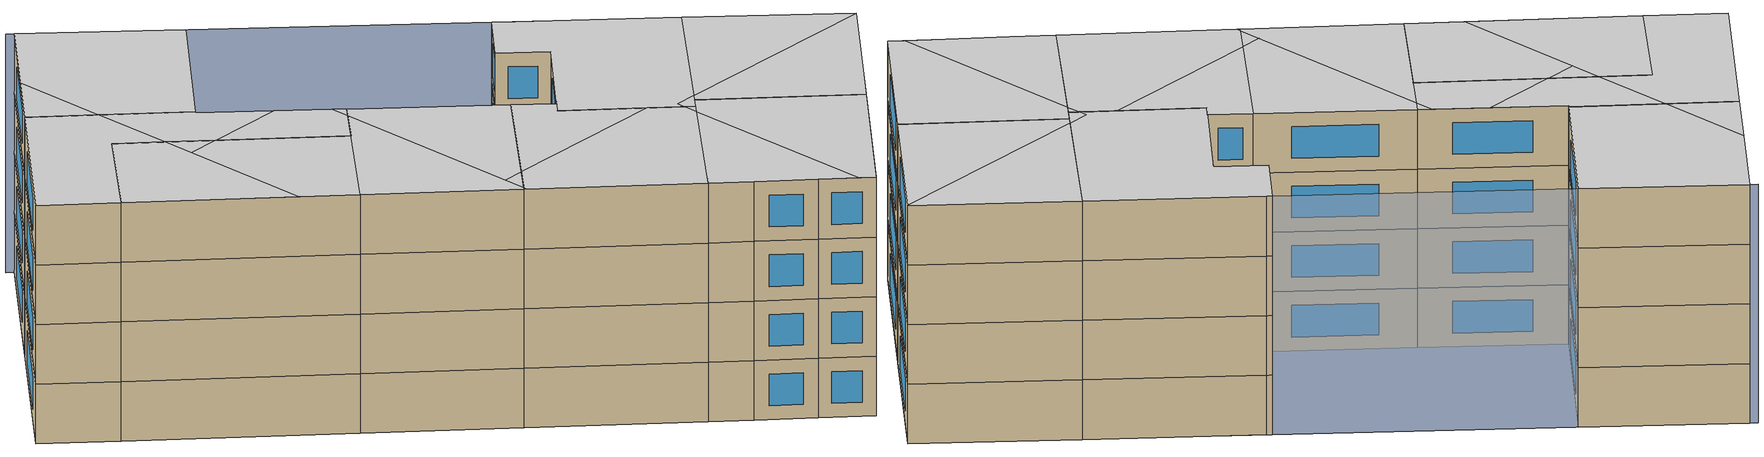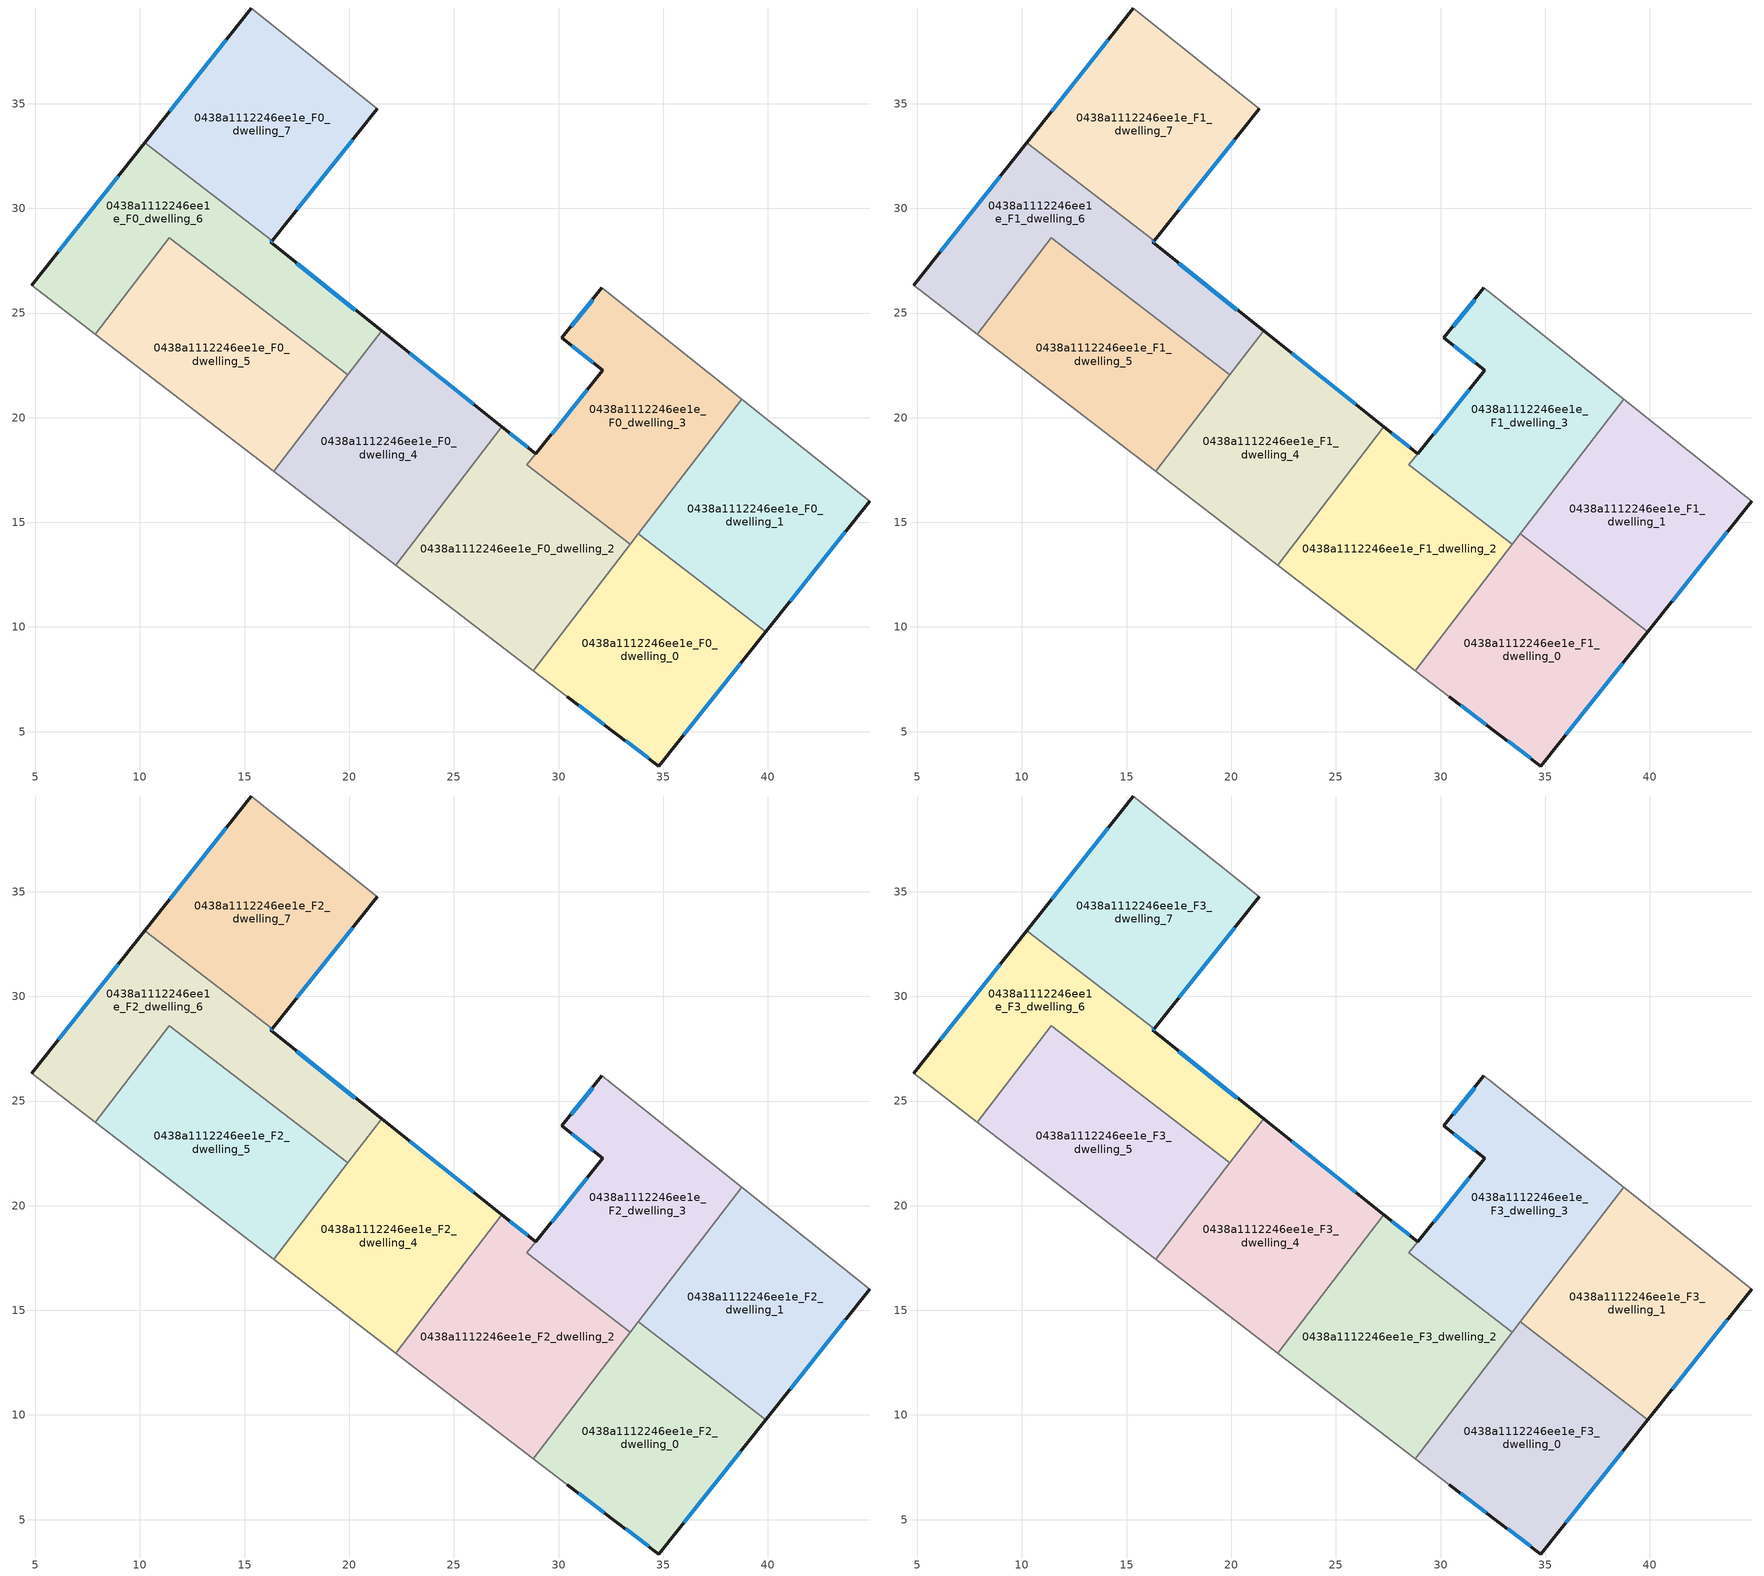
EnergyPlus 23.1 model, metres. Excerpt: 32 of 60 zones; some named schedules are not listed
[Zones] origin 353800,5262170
0438a1112246ee1e_F0_dwelling_0
 floor ground (EU_floor_Construction): 39.89,9.76 34.78,3.36 32.71,4.93 30.41,6.66 28.78,7.91 33.79,14.45 z0
 wall outside (EU_wall_Construction): 30.41,6.66 32.71,4.93 34.78,3.36 39.89,9.76 z0:3
 wall to 0438a1112246ee1e_F0_dwelling_1 (EU_wall_Construction): 39.89,9.76 33.79,14.45 z0:3
 wall adiabatic (EU_wall_Construction): 28.78,7.91 30.41,6.66 z0:3
 wall to 0438a1112246ee1e_F0_dwelling_2 (EU_wall_Construction): 33.41,13.95 28.78,7.91 z0:3
 wall to 0438a1112246ee1e_F0_dwelling_3 (EU_wall_Construction): 33.79,14.45 33.41,13.95 z0:3
 window (EU_Window_Construction): 35.98,4.86 38.69,8.26 / 33.2,4.56 34.3,3.73 / 30.95,6.25 32.17,5.34 z0.7:2.3
0438a1112246ee1e_F0_dwelling_1
 floor ground (EU_floor_Construction): 44.87,16.01 39.89,9.76 33.79,14.45 38.74,20.89 z0
 wall outside (EU_wall_Construction): 39.89,9.76 44.87,16.01 z0:3
 wall adiabatic (EU_wall_Construction): 44.87,16.01 38.74,20.89 z0:3
 wall to 0438a1112246ee1e_F0_dwelling_3 (EU_wall_Construction): 38.74,20.89 33.79,14.45 z0:3
 window (EU_Window_Construction): 41.06,11.23 43.7,14.55 z0.7:2.3
0438a1112246ee1e_F0_dwelling_2
 floor ground (EU_floor_Construction): 28.91,18.27 28.48,17.74 33.41,13.95 28.78,7.91 22.22,12.96 27.29,19.56 z0
 wall outside (EU_wall_Construction): 28.91,18.27 27.29,19.56 z0:3
 wall to 0438a1112246ee1e_F0_dwelling_4 (EU_wall_Construction): 27.29,19.56 22.22,12.96 z0:3
 wall to 0438a1112246ee1e_F0_dwelling_3 (EU_wall_Construction): 33.41,13.95 28.48,17.74 28.91,18.27 z0:3
 wall adiabatic (EU_wall_Construction): 22.22,12.96 28.78,7.91 z0:3
 window (EU_Window_Construction): 28.53,18.57 27.67,19.26 z0.7:2.3
0438a1112246ee1e_F0_dwelling_3
 floor ground (EU_floor_Construction): 38.74,20.89 33.41,13.95 28.48,17.74 32.11,22.26 30.16,23.81 32.07,26.2 32.27,26.04 z0
 wall outside (EU_wall_Construction): 32.07,26.2 30.16,23.81 32.11,22.26 28.91,18.28 z0:3
 wall adiabatic (EU_wall_Construction): 38.74,20.89 32.27,26.04 32.07,26.2 z0:3
 window (EU_Window_Construction): 31.36,21.32 29.66,19.21 / 30.62,23.45 31.65,22.62 / 31.62,25.64 30.61,24.37 z0.7:2.3
0438a1112246ee1e_F0_dwelling_4
 floor ground (EU_floor_Construction): 27.29,19.56 22.22,12.96 16.39,17.43 21.54,24.14 z0
 wall outside (EU_wall_Construction): 27.29,19.56 21.54,24.14 z0:3
 wall adiabatic (EU_wall_Construction): 16.39,17.43 22.22,12.96 z0:3
 wall to 0438a1112246ee1e_F0_dwelling_5 (EU_wall_Construction): 19.93,22.05 16.39,17.43 z0:3
 wall to 0438a1112246ee1e_F0_dwelling_6 (EU_wall_Construction): 21.54,24.14 19.94,22.05 z0:3
 window (EU_Window_Construction): 25.94,20.64 22.89,23.07 z0.7:2.3
0438a1112246ee1e_F0_dwelling_5
 floor ground (EU_floor_Construction): 19.93,22.05 16.39,17.43 7.87,23.98 11.41,28.6 z0
 wall to 0438a1112246ee1e_F0_dwelling_6 (EU_wall_Construction): 19.93,22.05 11.41,28.6 7.87,23.98 z0:3
 wall adiabatic (EU_wall_Construction): 7.87,23.98 16.39,17.43 z0:3
0438a1112246ee1e_F0_dwelling_6
 floor ground (EU_floor_Construction): 16.31,28.46 16.24,28.37 21.54,24.14 19.93,22.05 11.41,28.6 7.87,23.98 4.82,26.32 10.22,33.13 z0
 wall outside (EU_wall_Construction): 10.22,33.13 4.82,26.32 / 21.54,24.14 16.24,28.37 16.31,28.46 z0:3
 wall adiabatic (EU_wall_Construction): 4.82,26.32 7.87,23.98 z0:3
 wall to 0438a1112246ee1e_F0_dwelling_7 (EU_wall_Construction): 16.31,28.46 10.22,33.13 z0:3
 window (EU_Window_Construction): 8.95,31.54 6.09,27.92 / 16.25,28.39 16.29,28.44 / 20.3,25.14 17.48,27.38 z0.7:2.3
0438a1112246ee1e_F0_dwelling_7
 floor ground (EU_floor_Construction): 21.34,34.75 16.31,28.46 10.22,33.13 15.33,39.57 z0
 wall outside (EU_wall_Construction): 15.33,39.57 10.22,33.13 / 16.31,28.46 21.34,34.75 z0:3
 wall adiabatic (EU_wall_Construction): 21.34,34.75 15.33,39.57 z0:3
 window (EU_Window_Construction): 14.13,38.06 11.42,34.65 / 17.49,29.94 20.16,33.27 z0.7:2.3
0438a1112246ee1e_F1_dwelling_0
 floor to 0438a1112246ee1e_F0_dwelling_0 (EU_floor_Construction): 39.89,9.76 34.78,3.36 32.71,4.93 30.41,6.66 28.78,7.91 33.79,14.45 z3
 wall outside (EU_wall_Construction): 30.41,6.66 32.71,4.93 34.78,3.36 39.89,9.76 z3:6
 wall to 0438a1112246ee1e_F1_dwelling_1 (EU_wall_Construction): 39.89,9.76 33.79,14.45 z3:6
 wall adiabatic (EU_wall_Construction): 28.78,7.91 30.41,6.66 z3:6
 wall to 0438a1112246ee1e_F1_dwelling_2 (EU_wall_Construction): 33.41,13.95 28.78,7.91 z3:6
 wall to 0438a1112246ee1e_F1_dwelling_3 (EU_wall_Construction): 33.79,14.45 33.41,13.95 z3:6
 window (EU_Window_Construction): 35.98,4.86 38.69,8.26 / 33.2,4.56 34.3,3.73 / 30.95,6.25 32.17,5.34 z3.7:5.3
0438a1112246ee1e_F1_dwelling_1
 floor to 0438a1112246ee1e_F0_dwelling_1 (EU_floor_Construction): 44.87,16.01 39.89,9.76 33.79,14.45 38.74,20.89 z3
 wall outside (EU_wall_Construction): 39.89,9.76 44.87,16.01 z3:6
 wall adiabatic (EU_wall_Construction): 44.87,16.01 38.74,20.89 z3:6
 wall to 0438a1112246ee1e_F1_dwelling_3 (EU_wall_Construction): 38.74,20.89 33.79,14.45 z3:6
 window (EU_Window_Construction): 41.06,11.23 43.7,14.55 z3.7:5.3
0438a1112246ee1e_F1_dwelling_2
 floor to 0438a1112246ee1e_F0_dwelling_2 (EU_floor_Construction): 28.91,18.27 28.48,17.74 33.41,13.95 28.78,7.91 22.22,12.96 27.29,19.56 z3
 wall outside (EU_wall_Construction): 28.91,18.27 27.29,19.56 z3:6
 wall to 0438a1112246ee1e_F1_dwelling_4 (EU_wall_Construction): 27.29,19.56 22.22,12.96 z3:6
 wall to 0438a1112246ee1e_F1_dwelling_3 (EU_wall_Construction): 33.41,13.95 28.48,17.74 28.91,18.27 z3:6
 wall adiabatic (EU_wall_Construction): 22.22,12.96 28.78,7.91 z3:6
 window (EU_Window_Construction): 28.53,18.57 27.67,19.26 z3.7:5.3
0438a1112246ee1e_F1_dwelling_3
 floor to 0438a1112246ee1e_F0_dwelling_3 (EU_floor_Construction): 38.74,20.89 33.41,13.95 28.48,17.74 32.11,22.26 30.16,23.81 32.07,26.2 32.27,26.04 z3
 wall outside (EU_wall_Construction): 32.07,26.2 30.16,23.81 32.11,22.26 28.91,18.28 z3:6
 wall adiabatic (EU_wall_Construction): 38.74,20.89 32.27,26.04 32.07,26.2 z3:6
 window (EU_Window_Construction): 31.36,21.32 29.66,19.21 / 30.62,23.45 31.65,22.62 / 31.62,25.64 30.61,24.37 z3.7:5.3
0438a1112246ee1e_F1_dwelling_4
 floor to 0438a1112246ee1e_F0_dwelling_4 (EU_floor_Construction): 27.29,19.56 22.22,12.96 16.39,17.43 21.54,24.14 z3
 wall outside (EU_wall_Construction): 27.29,19.56 21.54,24.14 z3:6
 wall adiabatic (EU_wall_Construction): 16.39,17.43 22.22,12.96 z3:6
 wall to 0438a1112246ee1e_F1_dwelling_5 (EU_wall_Construction): 19.93,22.05 16.39,17.43 z3:6
 wall to 0438a1112246ee1e_F1_dwelling_6 (EU_wall_Construction): 21.54,24.14 19.94,22.05 z3:6
 window (EU_Window_Construction): 25.94,20.64 22.89,23.07 z3.7:5.3
0438a1112246ee1e_F1_dwelling_5
 floor to 0438a1112246ee1e_F0_dwelling_5 (EU_floor_Construction): 19.93,22.05 16.39,17.43 7.87,23.98 11.41,28.6 z3
 wall to 0438a1112246ee1e_F1_dwelling_6 (EU_wall_Construction): 19.93,22.05 11.41,28.6 7.87,23.98 z3:6
 wall adiabatic (EU_wall_Construction): 7.87,23.98 16.39,17.43 z3:6
0438a1112246ee1e_F1_dwelling_6
 floor to 0438a1112246ee1e_F0_dwelling_6 (EU_floor_Construction): 16.31,28.46 16.24,28.37 21.54,24.14 19.93,22.05 11.41,28.6 7.87,23.98 4.82,26.32 10.22,33.13 z3
 wall outside (EU_wall_Construction): 10.22,33.13 4.82,26.32 / 21.54,24.14 16.24,28.37 16.31,28.46 z3:6
 wall adiabatic (EU_wall_Construction): 4.82,26.32 7.87,23.98 z3:6
 wall to 0438a1112246ee1e_F1_dwelling_7 (EU_wall_Construction): 16.31,28.46 10.22,33.13 z3:6
 window (EU_Window_Construction): 8.95,31.54 6.09,27.92 / 16.25,28.39 16.29,28.44 / 20.3,25.14 17.48,27.38 z3.7:5.3
0438a1112246ee1e_F1_dwelling_7
 floor to 0438a1112246ee1e_F0_dwelling_7 (EU_floor_Construction): 21.34,34.75 16.31,28.46 10.22,33.13 15.33,39.57 z3
 wall outside (EU_wall_Construction): 15.33,39.57 10.22,33.13 / 16.31,28.46 21.34,34.75 z3:6
 wall adiabatic (EU_wall_Construction): 21.34,34.75 15.33,39.57 z3:6
 window (EU_Window_Construction): 14.13,38.06 11.42,34.65 / 17.49,29.94 20.16,33.27 z3.7:5.3
0438a1112246ee1e_F2_dwelling_0
 floor to 0438a1112246ee1e_F1_dwelling_0 (EU_floor_Construction): 39.89,9.76 34.78,3.36 32.71,4.93 30.41,6.66 28.78,7.91 33.79,14.45 z6
 wall outside (EU_wall_Construction): 30.41,6.66 32.71,4.93 34.78,3.36 39.89,9.76 z6:9
 wall to 0438a1112246ee1e_F2_dwelling_1 (EU_wall_Construction): 39.89,9.76 33.79,14.45 z6:9
 wall adiabatic (EU_wall_Construction): 28.78,7.91 30.41,6.66 z6:9
 wall to 0438a1112246ee1e_F2_dwelling_2 (EU_wall_Construction): 33.41,13.95 28.78,7.91 z6:9
 wall to 0438a1112246ee1e_F2_dwelling_3 (EU_wall_Construction): 33.79,14.45 33.41,13.95 z6:9
 window (EU_Window_Construction): 35.98,4.86 38.69,8.26 / 33.2,4.56 34.3,3.73 / 30.95,6.25 32.17,5.34 z6.7:8.3
0438a1112246ee1e_F2_dwelling_1
 floor to 0438a1112246ee1e_F1_dwelling_1 (EU_floor_Construction): 44.87,16.01 39.89,9.76 33.79,14.45 38.74,20.89 z6
 wall outside (EU_wall_Construction): 39.89,9.76 44.87,16.01 z6:9
 wall adiabatic (EU_wall_Construction): 44.87,16.01 38.74,20.89 z6:9
 wall to 0438a1112246ee1e_F2_dwelling_3 (EU_wall_Construction): 38.74,20.89 33.79,14.45 z6:9
 window (EU_Window_Construction): 41.06,11.23 43.7,14.55 z6.7:8.3
0438a1112246ee1e_F2_dwelling_2
 floor to 0438a1112246ee1e_F1_dwelling_2 (EU_floor_Construction): 28.91,18.27 28.48,17.74 33.41,13.95 28.78,7.91 22.22,12.96 27.29,19.56 z6
 wall outside (EU_wall_Construction): 28.91,18.27 27.29,19.56 z6:9
 wall to 0438a1112246ee1e_F2_dwelling_4 (EU_wall_Construction): 27.29,19.56 22.22,12.96 z6:9
 wall to 0438a1112246ee1e_F2_dwelling_3 (EU_wall_Construction): 33.41,13.95 28.48,17.74 28.91,18.27 z6:9
 wall adiabatic (EU_wall_Construction): 22.22,12.96 28.78,7.91 z6:9
 window (EU_Window_Construction): 28.53,18.57 27.67,19.26 z6.7:8.3
0438a1112246ee1e_F2_dwelling_3
 floor to 0438a1112246ee1e_F1_dwelling_3 (EU_floor_Construction): 38.74,20.89 33.41,13.95 28.48,17.74 32.11,22.26 30.16,23.81 32.07,26.2 32.27,26.04 z6
 wall outside (EU_wall_Construction): 32.07,26.2 30.16,23.81 32.11,22.26 28.91,18.28 z6:9
 wall adiabatic (EU_wall_Construction): 38.74,20.89 32.27,26.04 32.07,26.2 z6:9
 window (EU_Window_Construction): 31.36,21.32 29.66,19.21 / 30.62,23.45 31.65,22.62 / 31.62,25.64 30.61,24.37 z6.7:8.3
0438a1112246ee1e_F2_dwelling_4
 floor to 0438a1112246ee1e_F1_dwelling_4 (EU_floor_Construction): 27.29,19.56 22.22,12.96 16.39,17.43 21.54,24.14 z6
 wall outside (EU_wall_Construction): 27.29,19.56 21.54,24.14 z6:9
 wall adiabatic (EU_wall_Construction): 16.39,17.43 22.22,12.96 z6:9
 wall to 0438a1112246ee1e_F2_dwelling_5 (EU_wall_Construction): 19.93,22.05 16.39,17.43 z6:9
 wall to 0438a1112246ee1e_F2_dwelling_6 (EU_wall_Construction): 21.54,24.14 19.94,22.05 z6:9
 window (EU_Window_Construction): 25.94,20.64 22.89,23.07 z6.7:8.3
0438a1112246ee1e_F2_dwelling_5
 floor to 0438a1112246ee1e_F1_dwelling_5 (EU_floor_Construction): 19.93,22.05 16.39,17.43 7.87,23.98 11.41,28.6 z6
 wall to 0438a1112246ee1e_F2_dwelling_6 (EU_wall_Construction): 19.93,22.05 11.41,28.6 7.87,23.98 z6:9
 wall adiabatic (EU_wall_Construction): 7.87,23.98 16.39,17.43 z6:9
0438a1112246ee1e_F2_dwelling_6
 floor to 0438a1112246ee1e_F1_dwelling_6 (EU_floor_Construction): 16.31,28.46 16.24,28.37 21.54,24.14 19.93,22.05 11.41,28.6 7.87,23.98 4.82,26.32 10.22,33.13 z6
 wall outside (EU_wall_Construction): 10.22,33.13 4.82,26.32 / 21.54,24.14 16.24,28.37 16.31,28.46 z6:9
 wall adiabatic (EU_wall_Construction): 4.82,26.32 7.87,23.98 z6:9
 wall to 0438a1112246ee1e_F2_dwelling_7 (EU_wall_Construction): 16.31,28.46 10.22,33.13 z6:9
 window (EU_Window_Construction): 8.95,31.54 6.09,27.92 / 16.25,28.39 16.29,28.44 / 20.3,25.14 17.48,27.38 z6.7:8.3
0438a1112246ee1e_F2_dwelling_7
 floor to 0438a1112246ee1e_F1_dwelling_7 (EU_floor_Construction): 21.34,34.75 16.31,28.46 10.22,33.13 15.33,39.57 z6
 wall outside (EU_wall_Construction): 15.33,39.57 10.22,33.13 / 16.31,28.46 21.34,34.75 z6:9
 wall adiabatic (EU_wall_Construction): 21.34,34.75 15.33,39.57 z6:9
 window (EU_Window_Construction): 14.13,38.06 11.42,34.65 / 17.49,29.94 20.16,33.27 z6.7:8.3
0438a1112246ee1e_F3_dwelling_0
 floor to 0438a1112246ee1e_F2_dwelling_0 (EU_floor_Construction): 39.89,9.76 34.78,3.36 32.71,4.93 30.41,6.66 28.78,7.91 33.79,14.45 z9
 wall outside (EU_wall_Construction): 30.41,6.66 32.71,4.93 34.78,3.36 39.89,9.76 z9:12
 wall to 0438a1112246ee1e_F3_dwelling_1 (EU_wall_Construction): 39.89,9.76 33.79,14.45 z9:12
 wall adiabatic (EU_wall_Construction): 28.78,7.91 30.41,6.66 z9:12
 wall to 0438a1112246ee1e_F3_dwelling_2 (EU_wall_Construction): 33.41,13.95 28.78,7.91 z9:12
 wall to 0438a1112246ee1e_F3_dwelling_3 (EU_wall_Construction): 33.79,14.45 33.41,13.95 z9:12
 window (EU_Window_Construction): 35.98,4.86 38.69,8.26 / 33.2,4.56 34.3,3.73 / 30.95,6.25 32.17,5.34 z9.7:11.3
 ceiling to 0438a1112246ee1e_F4_dwelling_0 (EU_floor_Construction): 34.78,3.36 39.89,9.76 33.79,14.45 33.1,13.53 34.18,3.81 z12
 ceiling to 0438a1112246ee1e_F4_dwelling_2 (EU_floor_Construction): 34.18,3.81 33.09,13.53 28.78,7.91 30.41,6.66 32.71,4.93 z12
0438a1112246ee1e_F3_dwelling_1
 floor to 0438a1112246ee1e_F2_dwelling_1 (EU_floor_Construction): 44.87,16.01 39.89,9.76 33.79,14.45 38.74,20.89 z9
 wall outside (EU_wall_Construction): 39.89,9.76 44.87,16.01 z9:12
 wall adiabatic (EU_wall_Construction): 44.87,16.01 38.74,20.89 z9:12
 wall to 0438a1112246ee1e_F3_dwelling_3 (EU_wall_Construction): 38.74,20.89 33.79,14.45 z9:12
 window (EU_Window_Construction): 41.06,11.23 43.7,14.55 z9.7:11.3
 ceiling to 0438a1112246ee1e_F4_dwelling_1 (EU_floor_Construction): 44.86,16 44.87,16.01 38.74,20.89 34.06,14.79 z12
 ceiling to 0438a1112246ee1e_F4_dwelling_0 (EU_floor_Construction): 39.89,9.76 44.86,16 34.06,14.79 33.79,14.45 z12
0438a1112246ee1e_F3_dwelling_2
 floor to 0438a1112246ee1e_F2_dwelling_2 (EU_floor_Construction): 28.91,18.27 28.48,17.74 33.41,13.95 28.78,7.91 22.22,12.96 27.29,19.56 z9
 wall outside (EU_wall_Construction): 28.91,18.27 27.29,19.56 z9:12
 wall to 0438a1112246ee1e_F3_dwelling_4 (EU_wall_Construction): 27.29,19.56 22.22,12.96 z9:12
 wall to 0438a1112246ee1e_F3_dwelling_3 (EU_wall_Construction): 33.41,13.95 28.48,17.74 28.91,18.27 z9:12
 wall adiabatic (EU_wall_Construction): 22.22,12.96 28.78,7.91 z9:12
 window (EU_Window_Construction): 28.53,18.57 27.67,19.26 z9.7:11.3
 ceiling to 0438a1112246ee1e_F4_dwelling_2 (EU_floor_Construction): 28.78,7.91 33.09,13.53 33.01,14.26 31.68,15.28 23.28,14.34 22.31,13.07 22.33,12.87 z12
 ceiling to 0438a1112246ee1e_F4_dwelling_4 (EU_floor_Construction): 22.33,12.87 22.31,13.07 22.22,12.96 z12
 ceiling to 0438a1112246ee1e_F4_dwelling_0 (EU_floor_Construction): 33.1,13.53 33.41,13.95 33.01,14.26 z12
 ceiling to 0438a1112246ee1e_F4_dwelling_3 (EU_floor_Construction): 31.68,15.28 28.48,17.74 28.91,18.27 27.29,19.56 23.28,14.34 z12
0438a1112246ee1e_F3_dwelling_3
 floor to 0438a1112246ee1e_F2_dwelling_3 (EU_floor_Construction): 38.74,20.89 33.41,13.95 28.48,17.74 32.11,22.26 30.16,23.81 32.07,26.2 32.27,26.04 z9
 wall outside (EU_wall_Construction): 32.07,26.2 30.16,23.81 32.11,22.26 28.91,18.28 z9:12
 wall adiabatic (EU_wall_Construction): 38.74,20.89 32.27,26.04 32.07,26.2 z9:12
 window (EU_Window_Construction): 31.36,21.32 29.66,19.21 / 30.62,23.45 31.65,22.62 / 31.62,25.64 30.61,24.37 z9.7:11.3
 ceiling to 0438a1112246ee1e_F4_dwelling_0 (EU_floor_Construction): 33.41,13.95 34.06,14.79 32.97,14.67 33.01,14.26 z12
 ceiling adiabatic (EU_roof_Construction): 34.06,14.79 38.74,20.89 32.27,26.04 32.07,26.2 30.16,23.81 32.11,22.26 28.48,17.74 33.01,14.26 32.97,14.67 z12
0438a1112246ee1e_F3_dwelling_4
 floor to 0438a1112246ee1e_F2_dwelling_4 (EU_floor_Construction): 27.29,19.56 22.22,12.96 16.39,17.43 21.54,24.14 z9
 wall outside (EU_wall_Construction): 27.29,19.56 21.54,24.14 z9:12
 wall adiabatic (EU_wall_Construction): 16.39,17.43 22.22,12.96 z9:12
 wall to 0438a1112246ee1e_F3_dwelling_5 (EU_wall_Construction): 19.93,22.05 16.39,17.43 z9:12
 wall to 0438a1112246ee1e_F3_dwelling_6 (EU_wall_Construction): 21.54,24.14 19.94,22.05 z9:12
 window (EU_Window_Construction): 25.94,20.64 22.89,23.07 z9.7:11.3
 ceiling to 0438a1112246ee1e_F4_dwelling_4 (EU_floor_Construction): 22.22,12.96 22.31,13.07 21.13,23.6 16.39,17.43 z12
 ceiling to 0438a1112246ee1e_F4_dwelling_3 (EU_floor_Construction): 23.28,14.34 27.29,19.56 21.54,24.14 21.13,23.6 22.18,14.22 z12
 ceiling to 0438a1112246ee1e_F4_dwelling_2 (EU_floor_Construction): 22.31,13.07 23.28,14.34 22.18,14.22 z12
0438a1112246ee1e_F3_dwelling_5
 floor to 0438a1112246ee1e_F2_dwelling_5 (EU_floor_Construction): 19.93,22.05 16.39,17.43 7.87,23.98 11.41,28.6 z9
 wall to 0438a1112246ee1e_F3_dwelling_6 (EU_wall_Construction): 19.93,22.05 11.41,28.6 7.87,23.98 z9:12
 wall adiabatic (EU_wall_Construction): 7.87,23.98 16.39,17.43 z9:12
 ceiling to 0438a1112246ee1e_F4_dwelling_6 (EU_floor_Construction): 14.2,19.12 13.3,27.14 11.41,28.6 7.87,23.98 z12
 ceiling to 0438a1112246ee1e_F4_dwelling_4 (EU_floor_Construction): 16.39,17.43 19.93,22.05 15.11,25.75 13.48,25.57 14.2,19.12 z12
 ceiling to 0438a1112246ee1e_F4_dwelling_5 (EU_floor_Construction): 15.11,25.75 13.3,27.14 13.48,25.57 z12
0438a1112246ee1e_F3_dwelling_6
 floor to 0438a1112246ee1e_F2_dwelling_6 (EU_floor_Construction): 16.31,28.46 16.24,28.37 21.54,24.14 19.93,22.05 11.41,28.6 7.87,23.98 4.82,26.32 10.22,33.13 z9
 wall outside (EU_wall_Construction): 10.22,33.13 4.82,26.32 / 21.54,24.14 16.24,28.37 16.31,28.46 z9:12
 wall adiabatic (EU_wall_Construction): 4.82,26.32 7.87,23.98 z9:12
 wall to 0438a1112246ee1e_F3_dwelling_7 (EU_wall_Construction): 16.31,28.46 10.22,33.13 z9:12
 window (EU_Window_Construction): 8.95,31.54 6.09,27.92 / 16.25,28.39 16.29,28.44 / 20.3,25.14 17.48,27.38 z9.7:11.3
 ceiling to 0438a1112246ee1e_F4_dwelling_6 (EU_floor_Construction): 13.3,27.14 12.86,31.11 10.22,33.13 4.82,26.32 7.87,23.98 11.41,28.6 z12
 ceiling to 0438a1112246ee1e_F4_dwelling_5 (EU_floor_Construction): 18.98,26.19 16.24,28.37 16.31,28.46 12.86,31.11 13.3,27.14 15.11,25.75 z12
 ceiling to 0438a1112246ee1e_F4_dwelling_4 (EU_floor_Construction): 19.93,22.05 21.13,23.6 21.02,24.56 18.98,26.19 15.11,25.75 z12
 ceiling to 0438a1112246ee1e_F4_dwelling_3 (EU_floor_Construction): 21.13,23.6 21.54,24.14 21.02,24.56 z12
0438a1112246ee1e_F3_dwelling_7
 floor to 0438a1112246ee1e_F2_dwelling_7 (EU_floor_Construction): 21.34,34.75 16.31,28.46 10.22,33.13 15.33,39.57 z9
 wall outside (EU_wall_Construction): 15.33,39.57 10.22,33.13 / 16.31,28.46 21.34,34.75 z9:12
 wall adiabatic (EU_wall_Construction): 21.34,34.75 15.33,39.57 z9:12
 window (EU_Window_Construction): 14.13,38.06 11.42,34.65 / 17.49,29.94 20.16,33.27 z9.7:11.3
 ceiling to 0438a1112246ee1e_F4_dwelling_5 (EU_floor_Construction): 16.31,28.46 21.34,34.75 15.33,39.57 12.33,35.8 12.86,31.11 z12
 ceiling to 0438a1112246ee1e_F4_dwelling_6 (EU_floor_Construction): 12.86,31.11 12.33,35.8 10.22,33.13 z12
shading: 44.86,16 15.03,39.78 z0:12
[Building]
EU S2 Campaign: North Axis=0; Terrain=City; Solar Distribution=FullExterior
[Site:Location]
Budapest.Ferenc.Liszt.Intl.AP: Latitude=47.437; Longitude=19.256; Time Zone=1; Elevation=185
[SizingPeriod:WeatherFileDays]
AnnualSizingPeriod: Begin Month=1; Begin Day of Month=1; End Month=12; End Day of Month=31; Day of Week for Start Day=Monday; Use Weather File Daylight Saving Period=No; Use Weather File Rain and Snow Indicators=No
[MATERIAL]
EU_InternalMass_Material: Roughness=MediumRough; Thickness=0.1; Conductivity=1; Density=1800; Specific Heat=900; Thermal Absorptance=0.9; Solar Absorptance=0.7; Visible Absorptance=0.7
[MATERIAL:NOMASS] Roughness=MediumRough; Thermal Absorptance=0.9; Solar Absorptance=0.7; Visible Absorptance=0.7
Name | Thermal Resistance
EU_wall_NoMass | 0.832559
EU_roof_NoMass | 1.39638
EU_floor_NoMass | 0.872794
[WINDOWMATERIAL:SIMPLEGLAZINGSYSTEM]
EU_Window_SimpleGlazing: UFactor=2.79869; Solar Heat Gain Coefficient=0.75; Visible Transmittance=0.75
[CONSTRUCTION]
EU_wall_Construction: EU_wall_NoMass
EU_roof_Construction: EU_roof_NoMass
EU_floor_Construction: EU_floor_NoMass
EU_Window_Construction: EU_Window_SimpleGlazing
EU_InternalMass_Construction: EU_InternalMass_Material
[ZONE] Type=1; Multiplier=1; Ceiling Height=autocalculate; Floor Area=autocalculate; Part of Total Floor Area=Yes
Name | Volume
0438a1112246ee1e_F0_dwelling_0; 0438a1112246ee1e_F1_dwelling_0; 0438a1112246ee1e_F2_dwelling_0; 0438a1112246ee1e_F3_dwelling_0 | 187.634
0438a1112246ee1e_F0_dwelling_1; 0438a1112246ee1e_F1_dwelling_1; 0438a1112246ee1e_F2_dwelling_1; 0438a1112246ee1e_F3_dwelling_1 | 187.635
0438a1112246ee1e_F0_dwelling_2; 0438a1112246ee1e_F1_dwelling_2; 0438a1112246ee1e_F2_dwelling_2; 0438a1112246ee1e_F3_dwelling_2 | 193.249
0438a1112246ee1e_F0_dwelling_3; 0438a1112246ee1e_F1_dwelling_3; 0438a1112246ee1e_F2_dwelling_3; 0438a1112246ee1e_F3_dwelling_3 | 184.581
0438a1112246ee1e_F0_dwelling_4; 0438a1112246ee1e_F1_dwelling_4; 0438a1112246ee1e_F2_dwelling_4; 0438a1112246ee1e_F3_dwelling_4 | 185.082
0438a1112246ee1e_F0_dwelling_5; 0438a1112246ee1e_F1_dwelling_5; 0438a1112246ee1e_F2_dwelling_5; 0438a1112246ee1e_F3_dwelling_5 | 187.631
0438a1112246ee1e_F0_dwelling_6; 0438a1112246ee1e_F1_dwelling_6; 0438a1112246ee1e_F2_dwelling_6; 0438a1112246ee1e_F3_dwelling_6 | 187.619
0438a1112246ee1e_F0_dwelling_7; 0438a1112246ee1e_F1_dwelling_7; 0438a1112246ee1e_F2_dwelling_7; 0438a1112246ee1e_F3_dwelling_7 | 187.645
[INTERNALMASS] Construction=EU_InternalMass_Construction
Name | Zone or ZoneList | Surface Area
0438a1112246ee1e_F0_dwelling_0_EU_InternalMass | 0438a1112246ee1e_F0_dwelling_0 | 62.5438
0438a1112246ee1e_F0_dwelling_1_EU_InternalMass | 0438a1112246ee1e_F0_dwelling_1 | 62.5451
0438a1112246ee1e_F0_dwelling_2_EU_InternalMass | 0438a1112246ee1e_F0_dwelling_2 | 64.4183
0438a1112246ee1e_F0_dwelling_3_EU_InternalMass | 0438a1112246ee1e_F0_dwelling_3 | 61.5247
0438a1112246ee1e_F0_dwelling_4_EU_InternalMass | 0438a1112246ee1e_F0_dwelling_4 | 61.6941
0438a1112246ee1e_F0_dwelling_5_EU_InternalMass | 0438a1112246ee1e_F0_dwelling_5 | 62.5427
0438a1112246ee1e_F0_dwelling_6_EU_InternalMass | 0438a1112246ee1e_F0_dwelling_6 | 62.5398
0438a1112246ee1e_F0_dwelling_7_EU_InternalMass | 0438a1112246ee1e_F0_dwelling_7 | 62.5501
0438a1112246ee1e_F1_dwelling_0_EU_InternalMass | 0438a1112246ee1e_F1_dwelling_0 | 62.5438
0438a1112246ee1e_F1_dwelling_1_EU_InternalMass | 0438a1112246ee1e_F1_dwelling_1 | 62.5451
0438a1112246ee1e_F1_dwelling_2_EU_InternalMass | 0438a1112246ee1e_F1_dwelling_2 | 64.4183
0438a1112246ee1e_F1_dwelling_3_EU_InternalMass | 0438a1112246ee1e_F1_dwelling_3 | 61.5247
0438a1112246ee1e_F1_dwelling_4_EU_InternalMass | 0438a1112246ee1e_F1_dwelling_4 | 61.6941
0438a1112246ee1e_F1_dwelling_5_EU_InternalMass | 0438a1112246ee1e_F1_dwelling_5 | 62.5427
0438a1112246ee1e_F1_dwelling_6_EU_InternalMass | 0438a1112246ee1e_F1_dwelling_6 | 62.5398
0438a1112246ee1e_F1_dwelling_7_EU_InternalMass | 0438a1112246ee1e_F1_dwelling_7 | 62.5501
0438a1112246ee1e_F2_dwelling_0_EU_InternalMass | 0438a1112246ee1e_F2_dwelling_0 | 62.5438
0438a1112246ee1e_F2_dwelling_1_EU_InternalMass | 0438a1112246ee1e_F2_dwelling_1 | 62.5451
0438a1112246ee1e_F2_dwelling_2_EU_InternalMass | 0438a1112246ee1e_F2_dwelling_2 | 64.4183
0438a1112246ee1e_F2_dwelling_3_EU_InternalMass | 0438a1112246ee1e_F2_dwelling_3 | 61.5247
0438a1112246ee1e_F2_dwelling_4_EU_InternalMass | 0438a1112246ee1e_F2_dwelling_4 | 61.6941
0438a1112246ee1e_F2_dwelling_5_EU_InternalMass | 0438a1112246ee1e_F2_dwelling_5 | 62.5427
0438a1112246ee1e_F2_dwelling_6_EU_InternalMass | 0438a1112246ee1e_F2_dwelling_6 | 62.5398
0438a1112246ee1e_F2_dwelling_7_EU_InternalMass | 0438a1112246ee1e_F2_dwelling_7 | 62.5501
0438a1112246ee1e_F3_dwelling_0_EU_InternalMass | 0438a1112246ee1e_F3_dwelling_0 | 62.5438
0438a1112246ee1e_F3_dwelling_1_EU_InternalMass | 0438a1112246ee1e_F3_dwelling_1 | 62.5451
0438a1112246ee1e_F3_dwelling_2_EU_InternalMass | 0438a1112246ee1e_F3_dwelling_2 | 64.4183
0438a1112246ee1e_F3_dwelling_3_EU_InternalMass | 0438a1112246ee1e_F3_dwelling_3 | 61.5247
0438a1112246ee1e_F3_dwelling_4_EU_InternalMass | 0438a1112246ee1e_F3_dwelling_4 | 61.6941
0438a1112246ee1e_F3_dwelling_5_EU_InternalMass | 0438a1112246ee1e_F3_dwelling_5 | 62.5427
0438a1112246ee1e_F3_dwelling_6_EU_InternalMass | 0438a1112246ee1e_F3_dwelling_6 | 62.5398
0438a1112246ee1e_F3_dwelling_7_EU_InternalMass | 0438a1112246ee1e_F3_dwelling_7 | 62.5501
[OTHEREQUIPMENT] Fuel Type=Electricity; Design Level Calculation Method=Watts/Area; Power per Zone Floor Area=1; Fraction Latent=0; Fraction Radiant=0; Fraction Lost=0; Carbon Dioxide Generation Rate=0; EndUse Subcategory=EU_Step8_InternalGains
Name | Zone or ZoneList or Space or SpaceList | Schedule
EU_Step8_InternalGain_0438a1112246ee1e_F0_dwelling_0_f000 | 0438a1112246ee1e_F0_dwelling_0 | EU_Step8_GainSchedule_0438a1112246ee1e_F0_dwelling_0_f000
EU_Step8_InternalGain_0438a1112246ee1e_F0_dwelling_1_f000 | 0438a1112246ee1e_F0_dwelling_1 | EU_Step8_GainSchedule_0438a1112246ee1e_F0_dwelling_1_f000
EU_Step8_InternalGain_0438a1112246ee1e_F0_dwelling_2_f000 | 0438a1112246ee1e_F0_dwelling_2 | EU_Step8_GainSchedule_0438a1112246ee1e_F0_dwelling_2_f000
EU_Step8_InternalGain_0438a1112246ee1e_F0_dwelling_3_f000 | 0438a1112246ee1e_F0_dwelling_3 | EU_Step8_GainSchedule_0438a1112246ee1e_F0_dwelling_3_f000
EU_Step8_InternalGain_0438a1112246ee1e_F0_dwelling_4_f000 | 0438a1112246ee1e_F0_dwelling_4 | EU_Step8_GainSchedule_0438a1112246ee1e_F0_dwelling_4_f000
EU_Step8_InternalGain_0438a1112246ee1e_F0_dwelling_5_f000 | 0438a1112246ee1e_F0_dwelling_5 | EU_Step8_GainSchedule_0438a1112246ee1e_F0_dwelling_5_f000
EU_Step8_InternalGain_0438a1112246ee1e_F0_dwelling_6_f000 | 0438a1112246ee1e_F0_dwelling_6 | EU_Step8_GainSchedule_0438a1112246ee1e_F0_dwelling_6_f000
EU_Step8_InternalGain_0438a1112246ee1e_F0_dwelling_7_f000 | 0438a1112246ee1e_F0_dwelling_7 | EU_Step8_GainSchedule_0438a1112246ee1e_F0_dwelling_7_f000
EU_Step8_InternalGain_0438a1112246ee1e_F1_dwelling_0_f000 | 0438a1112246ee1e_F1_dwelling_0 | EU_Step8_GainSchedule_0438a1112246ee1e_F1_dwelling_0_f000
EU_Step8_InternalGain_0438a1112246ee1e_F1_dwelling_1_f000 | 0438a1112246ee1e_F1_dwelling_1 | EU_Step8_GainSchedule_0438a1112246ee1e_F1_dwelling_1_f000
EU_Step8_InternalGain_0438a1112246ee1e_F1_dwelling_2_f000 | 0438a1112246ee1e_F1_dwelling_2 | EU_Step8_GainSchedule_0438a1112246ee1e_F1_dwelling_2_f000
EU_Step8_InternalGain_0438a1112246ee1e_F1_dwelling_3_f000 | 0438a1112246ee1e_F1_dwelling_3 | EU_Step8_GainSchedule_0438a1112246ee1e_F1_dwelling_3_f000
EU_Step8_InternalGain_0438a1112246ee1e_F1_dwelling_4_f000 | 0438a1112246ee1e_F1_dwelling_4 | EU_Step8_GainSchedule_0438a1112246ee1e_F1_dwelling_4_f000
EU_Step8_InternalGain_0438a1112246ee1e_F1_dwelling_5_f000 | 0438a1112246ee1e_F1_dwelling_5 | EU_Step8_GainSchedule_0438a1112246ee1e_F1_dwelling_5_f000
EU_Step8_InternalGain_0438a1112246ee1e_F1_dwelling_6_f000 | 0438a1112246ee1e_F1_dwelling_6 | EU_Step8_GainSchedule_0438a1112246ee1e_F1_dwelling_6_f000
EU_Step8_InternalGain_0438a1112246ee1e_F1_dwelling_7_f000 | 0438a1112246ee1e_F1_dwelling_7 | EU_Step8_GainSchedule_0438a1112246ee1e_F1_dwelling_7_f000
EU_Step8_InternalGain_0438a1112246ee1e_F2_dwelling_0_f000 | 0438a1112246ee1e_F2_dwelling_0 | EU_Step8_GainSchedule_0438a1112246ee1e_F2_dwelling_0_f000
EU_Step8_InternalGain_0438a1112246ee1e_F2_dwelling_1_f000 | 0438a1112246ee1e_F2_dwelling_1 | EU_Step8_GainSchedule_0438a1112246ee1e_F2_dwelling_1_f000
EU_Step8_InternalGain_0438a1112246ee1e_F2_dwelling_2_f000 | 0438a1112246ee1e_F2_dwelling_2 | EU_Step8_GainSchedule_0438a1112246ee1e_F2_dwelling_2_f000
EU_Step8_InternalGain_0438a1112246ee1e_F2_dwelling_3_f000 | 0438a1112246ee1e_F2_dwelling_3 | EU_Step8_GainSchedule_0438a1112246ee1e_F2_dwelling_3_f000
EU_Step8_InternalGain_0438a1112246ee1e_F2_dwelling_4_f000 | 0438a1112246ee1e_F2_dwelling_4 | EU_Step8_GainSchedule_0438a1112246ee1e_F2_dwelling_4_f000
EU_Step8_InternalGain_0438a1112246ee1e_F2_dwelling_5_f000 | 0438a1112246ee1e_F2_dwelling_5 | EU_Step8_GainSchedule_0438a1112246ee1e_F2_dwelling_5_f000
EU_Step8_InternalGain_0438a1112246ee1e_F2_dwelling_6_f000 | 0438a1112246ee1e_F2_dwelling_6 | EU_Step8_GainSchedule_0438a1112246ee1e_F2_dwelling_6_f000
EU_Step8_InternalGain_0438a1112246ee1e_F2_dwelling_7_f000 | 0438a1112246ee1e_F2_dwelling_7 | EU_Step8_GainSchedule_0438a1112246ee1e_F2_dwelling_7_f000
EU_Step8_InternalGain_0438a1112246ee1e_F3_dwelling_0_f000 | 0438a1112246ee1e_F3_dwelling_0 | EU_Step8_GainSchedule_0438a1112246ee1e_F3_dwelling_0_f000
EU_Step8_InternalGain_0438a1112246ee1e_F3_dwelling_1_f000 | 0438a1112246ee1e_F3_dwelling_1 | EU_Step8_GainSchedule_0438a1112246ee1e_F3_dwelling_1_f000
EU_Step8_InternalGain_0438a1112246ee1e_F3_dwelling_2_f000 | 0438a1112246ee1e_F3_dwelling_2 | EU_Step8_GainSchedule_0438a1112246ee1e_F3_dwelling_2_f000
EU_Step8_InternalGain_0438a1112246ee1e_F3_dwelling_3_f000 | 0438a1112246ee1e_F3_dwelling_3 | EU_Step8_GainSchedule_0438a1112246ee1e_F3_dwelling_3_f000
EU_Step8_InternalGain_0438a1112246ee1e_F3_dwelling_4_f000 | 0438a1112246ee1e_F3_dwelling_4 | EU_Step8_GainSchedule_0438a1112246ee1e_F3_dwelling_4_f000
EU_Step8_InternalGain_0438a1112246ee1e_F3_dwelling_5_f000 | 0438a1112246ee1e_F3_dwelling_5 | EU_Step8_GainSchedule_0438a1112246ee1e_F3_dwelling_5_f000
EU_Step8_InternalGain_0438a1112246ee1e_F3_dwelling_6_f000 | 0438a1112246ee1e_F3_dwelling_6 | EU_Step8_GainSchedule_0438a1112246ee1e_F3_dwelling_6_f000
EU_Step8_InternalGain_0438a1112246ee1e_F3_dwelling_7_f000 | 0438a1112246ee1e_F3_dwelling_7 | EU_Step8_GainSchedule_0438a1112246ee1e_F3_dwelling_7_f000
[ZONEVENTILATION:DESIGNFLOWRATE] Schedule=EU_AlwaysOn; Design Flow Rate Calculation Method=AirChanges/Hour; Air Changes per Hour=0.475469; Ventilation Type=Natural; Fan Pressure Rise=0; Fan Total Efficiency=1; Constant Term Coefficient=1; Temperature Term Coefficient=0; Velocity Term Coefficient=0; Velocity Squared Term Coefficient=0; Minimum Indoor Temperature=-100; Maximum Indoor Temperature=100; Delta Temperature=-100; Minimum Outdoor Temperature=-100; Maximum Outdoor Temperature=100; Maximum Wind Speed=40
Name | Zone or ZoneList or Space or SpaceList
EU_ConstantAir_0438a1112246ee1e_F0_dwelling_0 | 0438a1112246ee1e_F0_dwelling_0
EU_ConstantAir_0438a1112246ee1e_F0_dwelling_1 | 0438a1112246ee1e_F0_dwelling_1
EU_ConstantAir_0438a1112246ee1e_F0_dwelling_2 | 0438a1112246ee1e_F0_dwelling_2
EU_ConstantAir_0438a1112246ee1e_F0_dwelling_3 | 0438a1112246ee1e_F0_dwelling_3
EU_ConstantAir_0438a1112246ee1e_F0_dwelling_4 | 0438a1112246ee1e_F0_dwelling_4
EU_ConstantAir_0438a1112246ee1e_F0_dwelling_5 | 0438a1112246ee1e_F0_dwelling_5
EU_ConstantAir_0438a1112246ee1e_F0_dwelling_6 | 0438a1112246ee1e_F0_dwelling_6
EU_ConstantAir_0438a1112246ee1e_F0_dwelling_7 | 0438a1112246ee1e_F0_dwelling_7
EU_ConstantAir_0438a1112246ee1e_F1_dwelling_0 | 0438a1112246ee1e_F1_dwelling_0
EU_ConstantAir_0438a1112246ee1e_F1_dwelling_1 | 0438a1112246ee1e_F1_dwelling_1
EU_ConstantAir_0438a1112246ee1e_F1_dwelling_2 | 0438a1112246ee1e_F1_dwelling_2
EU_ConstantAir_0438a1112246ee1e_F1_dwelling_3 | 0438a1112246ee1e_F1_dwelling_3
EU_ConstantAir_0438a1112246ee1e_F1_dwelling_4 | 0438a1112246ee1e_F1_dwelling_4
EU_ConstantAir_0438a1112246ee1e_F1_dwelling_5 | 0438a1112246ee1e_F1_dwelling_5
EU_ConstantAir_0438a1112246ee1e_F1_dwelling_6 | 0438a1112246ee1e_F1_dwelling_6
EU_ConstantAir_0438a1112246ee1e_F1_dwelling_7 | 0438a1112246ee1e_F1_dwelling_7
EU_ConstantAir_0438a1112246ee1e_F2_dwelling_0 | 0438a1112246ee1e_F2_dwelling_0
EU_ConstantAir_0438a1112246ee1e_F2_dwelling_1 | 0438a1112246ee1e_F2_dwelling_1
EU_ConstantAir_0438a1112246ee1e_F2_dwelling_2 | 0438a1112246ee1e_F2_dwelling_2
EU_ConstantAir_0438a1112246ee1e_F2_dwelling_3 | 0438a1112246ee1e_F2_dwelling_3
EU_ConstantAir_0438a1112246ee1e_F2_dwelling_4 | 0438a1112246ee1e_F2_dwelling_4
EU_ConstantAir_0438a1112246ee1e_F2_dwelling_5 | 0438a1112246ee1e_F2_dwelling_5
EU_ConstantAir_0438a1112246ee1e_F2_dwelling_6 | 0438a1112246ee1e_F2_dwelling_6
EU_ConstantAir_0438a1112246ee1e_F2_dwelling_7 | 0438a1112246ee1e_F2_dwelling_7
EU_ConstantAir_0438a1112246ee1e_F3_dwelling_0 | 0438a1112246ee1e_F3_dwelling_0
EU_ConstantAir_0438a1112246ee1e_F3_dwelling_1 | 0438a1112246ee1e_F3_dwelling_1
EU_ConstantAir_0438a1112246ee1e_F3_dwelling_2 | 0438a1112246ee1e_F3_dwelling_2
EU_ConstantAir_0438a1112246ee1e_F3_dwelling_3 | 0438a1112246ee1e_F3_dwelling_3
EU_ConstantAir_0438a1112246ee1e_F3_dwelling_4 | 0438a1112246ee1e_F3_dwelling_4
EU_ConstantAir_0438a1112246ee1e_F3_dwelling_5 | 0438a1112246ee1e_F3_dwelling_5
EU_ConstantAir_0438a1112246ee1e_F3_dwelling_6 | 0438a1112246ee1e_F3_dwelling_6
EU_ConstantAir_0438a1112246ee1e_F3_dwelling_7 | 0438a1112246ee1e_F3_dwelling_7
[HVACTEMPLATE:ZONE:IDEALLOADSAIRSYSTEM] System Availability Schedule=EU_AlwaysOn; Maximum Heating Supply Air Temperature=50; Minimum Cooling Supply Air Temperature=13; Maximum Heating Supply Air Humidity Ratio=0.0156; Minimum Cooling Supply Air Humidity Ratio=0.0077; Heating Limit=NoLimit; Cooling Limit=NoLimit; Heating Availability Schedule=EU_AlwaysOn; Cooling Availability Schedule=EU_CoolingOff; Dehumidification Control Type=ConstantSensibleHeatRatio; Cooling Sensible Heat Ratio=0.7; Dehumidification Setpoint=60; Humidification Control Type=None; Humidification Setpoint=30; Outdoor Air Method=None; Outdoor Air Flow Rate per Person=0.00944; Outdoor Air Flow Rate per Zone Floor Area=0; Outdoor Air Flow Rate per Zone=0; Demand Controlled Ventilation Type=None; Outdoor Air Economizer Type=NoEconomizer; Heat Recovery Type=None; Sensible Heat Recovery Effectiveness=0.7; Latent Heat Recovery Effectiveness=0.65
Name | Template Thermostat
0438a1112246ee1e_F0_dwelling_0 | EU_HeatOnly_0438a1112246ee1e_F0_dwelling_0
0438a1112246ee1e_F0_dwelling_1 | EU_HeatOnly_0438a1112246ee1e_F0_dwelling_1
0438a1112246ee1e_F0_dwelling_2 | EU_HeatOnly_0438a1112246ee1e_F0_dwelling_2
0438a1112246ee1e_F0_dwelling_3 | EU_HeatOnly_0438a1112246ee1e_F0_dwelling_3
0438a1112246ee1e_F0_dwelling_4 | EU_HeatOnly_0438a1112246ee1e_F0_dwelling_4
0438a1112246ee1e_F0_dwelling_5 | EU_HeatOnly_0438a1112246ee1e_F0_dwelling_5
0438a1112246ee1e_F0_dwelling_6 | EU_HeatOnly_0438a1112246ee1e_F0_dwelling_6
0438a1112246ee1e_F0_dwelling_7 | EU_HeatOnly_0438a1112246ee1e_F0_dwelling_7
0438a1112246ee1e_F1_dwelling_0 | EU_HeatOnly_0438a1112246ee1e_F1_dwelling_0
0438a1112246ee1e_F1_dwelling_1 | EU_HeatOnly_0438a1112246ee1e_F1_dwelling_1
0438a1112246ee1e_F1_dwelling_2 | EU_HeatOnly_0438a1112246ee1e_F1_dwelling_2
0438a1112246ee1e_F1_dwelling_3 | EU_HeatOnly_0438a1112246ee1e_F1_dwelling_3
0438a1112246ee1e_F1_dwelling_4 | EU_HeatOnly_0438a1112246ee1e_F1_dwelling_4
0438a1112246ee1e_F1_dwelling_5 | EU_HeatOnly_0438a1112246ee1e_F1_dwelling_5
0438a1112246ee1e_F1_dwelling_6 | EU_HeatOnly_0438a1112246ee1e_F1_dwelling_6
0438a1112246ee1e_F1_dwelling_7 | EU_HeatOnly_0438a1112246ee1e_F1_dwelling_7
0438a1112246ee1e_F2_dwelling_0 | EU_HeatOnly_0438a1112246ee1e_F2_dwelling_0
0438a1112246ee1e_F2_dwelling_1 | EU_HeatOnly_0438a1112246ee1e_F2_dwelling_1
0438a1112246ee1e_F2_dwelling_2 | EU_HeatOnly_0438a1112246ee1e_F2_dwelling_2
0438a1112246ee1e_F2_dwelling_3 | EU_HeatOnly_0438a1112246ee1e_F2_dwelling_3
0438a1112246ee1e_F2_dwelling_4 | EU_HeatOnly_0438a1112246ee1e_F2_dwelling_4
0438a1112246ee1e_F2_dwelling_5 | EU_HeatOnly_0438a1112246ee1e_F2_dwelling_5
0438a1112246ee1e_F2_dwelling_6 | EU_HeatOnly_0438a1112246ee1e_F2_dwelling_6
0438a1112246ee1e_F2_dwelling_7 | EU_HeatOnly_0438a1112246ee1e_F2_dwelling_7
0438a1112246ee1e_F3_dwelling_0 | EU_HeatOnly_0438a1112246ee1e_F3_dwelling_0
0438a1112246ee1e_F3_dwelling_1 | EU_HeatOnly_0438a1112246ee1e_F3_dwelling_1
0438a1112246ee1e_F3_dwelling_2 | EU_HeatOnly_0438a1112246ee1e_F3_dwelling_2
0438a1112246ee1e_F3_dwelling_3 | EU_HeatOnly_0438a1112246ee1e_F3_dwelling_3
0438a1112246ee1e_F3_dwelling_4 | EU_HeatOnly_0438a1112246ee1e_F3_dwelling_4
0438a1112246ee1e_F3_dwelling_5 | EU_HeatOnly_0438a1112246ee1e_F3_dwelling_5
0438a1112246ee1e_F3_dwelling_6 | EU_HeatOnly_0438a1112246ee1e_F3_dwelling_6
0438a1112246ee1e_F3_dwelling_7 | EU_HeatOnly_0438a1112246ee1e_F3_dwelling_7
[SIZING:ZONE] Zone Cooling Design Supply Air Temperature Input Method=SupplyAirTemperature; Zone Cooling Design Supply Air Temperature=13; Zone Heating Design Supply Air Temperature Input Method=SupplyAirTemperature; Zone Heating Design Supply Air Temperature=50; Zone Cooling Design Supply Air Humidity Ratio=0.008; Zone Heating Design Supply Air Humidity Ratio=0.008; Cooling Design Air Flow Method=DesignDay; Cooling Design Air Flow Rate=0; Cooling Minimum Air Flow per Zone Floor Area=0.000762; Cooling Minimum Air Flow=0; Cooling Minimum Air Flow Fraction=0.2; Heating Design Air Flow Method=DesignDay; Heating Design Air Flow Rate=0; Heating Maximum Air Flow per Zone Floor Area=0.002032; Heating Maximum Air Flow=0.141576; Heating Maximum Air Flow Fraction=0.3; Account for Dedicated Outdoor Air System=No; Dedicated Outdoor Air System Control Strategy=NeutralSupplyAir; Dedicated Outdoor Air Low Setpoint Temperature for Design=autosize; Dedicated Outdoor Air High Setpoint Temperature for Design=autosize; Zone Load Sizing Method=Sensible Load Only No Latent Load; Zone Latent Cooling Design Supply Air Humidity Ratio Input Method=HumidityRatioDifference; Zone Cooling Design Supply Air Humidity Ratio Difference=0.005; Zone Latent Heating Design Supply Air Humidity Ratio Input Method=HumidityRatioDifference; Zone Humidification Design Supply Air Humidity Ratio Difference=0.005
0438a1112246ee1e_F0_dwelling_0; 0438a1112246ee1e_F0_dwelling_1; 0438a1112246ee1e_F0_dwelling_2; 0438a1112246ee1e_F0_dwelling_3; 0438a1112246ee1e_F0_dwelling_4; 0438a1112246ee1e_F0_dwelling_5; 0438a1112246ee1e_F0_dwelling_6; 0438a1112246ee1e_F0_dwelling_7; 0438a1112246ee1e_F1_dwelling_0; 0438a1112246ee1e_F1_dwelling_1; 0438a1112246ee1e_F1_dwelling_2; 0438a1112246ee1e_F1_dwelling_3; 0438a1112246ee1e_F1_dwelling_4; 0438a1112246ee1e_F1_dwelling_5; 0438a1112246ee1e_F1_dwelling_6; 0438a1112246ee1e_F1_dwelling_7; 0438a1112246ee1e_F2_dwelling_0; 0438a1112246ee1e_F2_dwelling_1; 0438a1112246ee1e_F2_dwelling_2; 0438a1112246ee1e_F2_dwelling_3; 0438a1112246ee1e_F2_dwelling_4; 0438a1112246ee1e_F2_dwelling_5; 0438a1112246ee1e_F2_dwelling_6; 0438a1112246ee1e_F2_dwelling_7; 0438a1112246ee1e_F3_dwelling_0; 0438a1112246ee1e_F3_dwelling_1; 0438a1112246ee1e_F3_dwelling_2; 0438a1112246ee1e_F3_dwelling_3; 0438a1112246ee1e_F3_dwelling_4; 0438a1112246ee1e_F3_dwelling_5; 0438a1112246ee1e_F3_dwelling_6; 0438a1112246ee1e_F3_dwelling_7
[SCHEDULE:FILE] Column Number=1; Rows to Skip at Top=0; Number of Hours of Data=8760; Column Separator=Comma; Interpolate to Timestep=No; Minutes per Item=60; Adjust Schedule for Daylight Savings=Yes
Name | File
EU_Step8_GainSchedule_0438a1112246ee1e_F0_dwelling_0_f000 | ../../schedules/0438a1112246ee1e/0438a1112246ee1e_F0_dwelling_0_f000_gain.csv
EU_Step8_GainSchedule_0438a1112246ee1e_F0_dwelling_1_f000 | ../../schedules/0438a1112246ee1e/0438a1112246ee1e_F0_dwelling_1_f000_gain.csv
EU_Step8_GainSchedule_0438a1112246ee1e_F0_dwelling_2_f000 | ../../schedules/0438a1112246ee1e/0438a1112246ee1e_F0_dwelling_2_f000_gain.csv
EU_Step8_GainSchedule_0438a1112246ee1e_F0_dwelling_3_f000 | ../../schedules/0438a1112246ee1e/0438a1112246ee1e_F0_dwelling_3_f000_gain.csv
EU_Step8_GainSchedule_0438a1112246ee1e_F0_dwelling_4_f000 | ../../schedules/0438a1112246ee1e/0438a1112246ee1e_F0_dwelling_4_f000_gain.csv
EU_Step8_GainSchedule_0438a1112246ee1e_F0_dwelling_5_f000 | ../../schedules/0438a1112246ee1e/0438a1112246ee1e_F0_dwelling_5_f000_gain.csv
EU_Step8_GainSchedule_0438a1112246ee1e_F0_dwelling_6_f000 | ../../schedules/0438a1112246ee1e/0438a1112246ee1e_F0_dwelling_6_f000_gain.csv
EU_Step8_GainSchedule_0438a1112246ee1e_F0_dwelling_7_f000 | ../../schedules/0438a1112246ee1e/0438a1112246ee1e_F0_dwelling_7_f000_gain.csv
EU_Step8_GainSchedule_0438a1112246ee1e_F1_dwelling_0_f000 | ../../schedules/0438a1112246ee1e/0438a1112246ee1e_F1_dwelling_0_f000_gain.csv
EU_Step8_GainSchedule_0438a1112246ee1e_F1_dwelling_1_f000 | ../../schedules/0438a1112246ee1e/0438a1112246ee1e_F1_dwelling_1_f000_gain.csv
EU_Step8_GainSchedule_0438a1112246ee1e_F1_dwelling_2_f000 | ../../schedules/0438a1112246ee1e/0438a1112246ee1e_F1_dwelling_2_f000_gain.csv
EU_Step8_GainSchedule_0438a1112246ee1e_F1_dwelling_3_f000 | ../../schedules/0438a1112246ee1e/0438a1112246ee1e_F1_dwelling_3_f000_gain.csv
EU_Step8_GainSchedule_0438a1112246ee1e_F1_dwelling_4_f000 | ../../schedules/0438a1112246ee1e/0438a1112246ee1e_F1_dwelling_4_f000_gain.csv
EU_Step8_GainSchedule_0438a1112246ee1e_F1_dwelling_5_f000 | ../../schedules/0438a1112246ee1e/0438a1112246ee1e_F1_dwelling_5_f000_gain.csv
EU_Step8_GainSchedule_0438a1112246ee1e_F1_dwelling_6_f000 | ../../schedules/0438a1112246ee1e/0438a1112246ee1e_F1_dwelling_6_f000_gain.csv
EU_Step8_GainSchedule_0438a1112246ee1e_F1_dwelling_7_f000 | ../../schedules/0438a1112246ee1e/0438a1112246ee1e_F1_dwelling_7_f000_gain.csv
EU_Step8_GainSchedule_0438a1112246ee1e_F2_dwelling_0_f000 | ../../schedules/0438a1112246ee1e/0438a1112246ee1e_F2_dwelling_0_f000_gain.csv
EU_Step8_GainSchedule_0438a1112246ee1e_F2_dwelling_1_f000 | ../../schedules/0438a1112246ee1e/0438a1112246ee1e_F2_dwelling_1_f000_gain.csv
EU_Step8_GainSchedule_0438a1112246ee1e_F2_dwelling_2_f000 | ../../schedules/0438a1112246ee1e/0438a1112246ee1e_F2_dwelling_2_f000_gain.csv
EU_Step8_GainSchedule_0438a1112246ee1e_F2_dwelling_3_f000 | ../../schedules/0438a1112246ee1e/0438a1112246ee1e_F2_dwelling_3_f000_gain.csv
